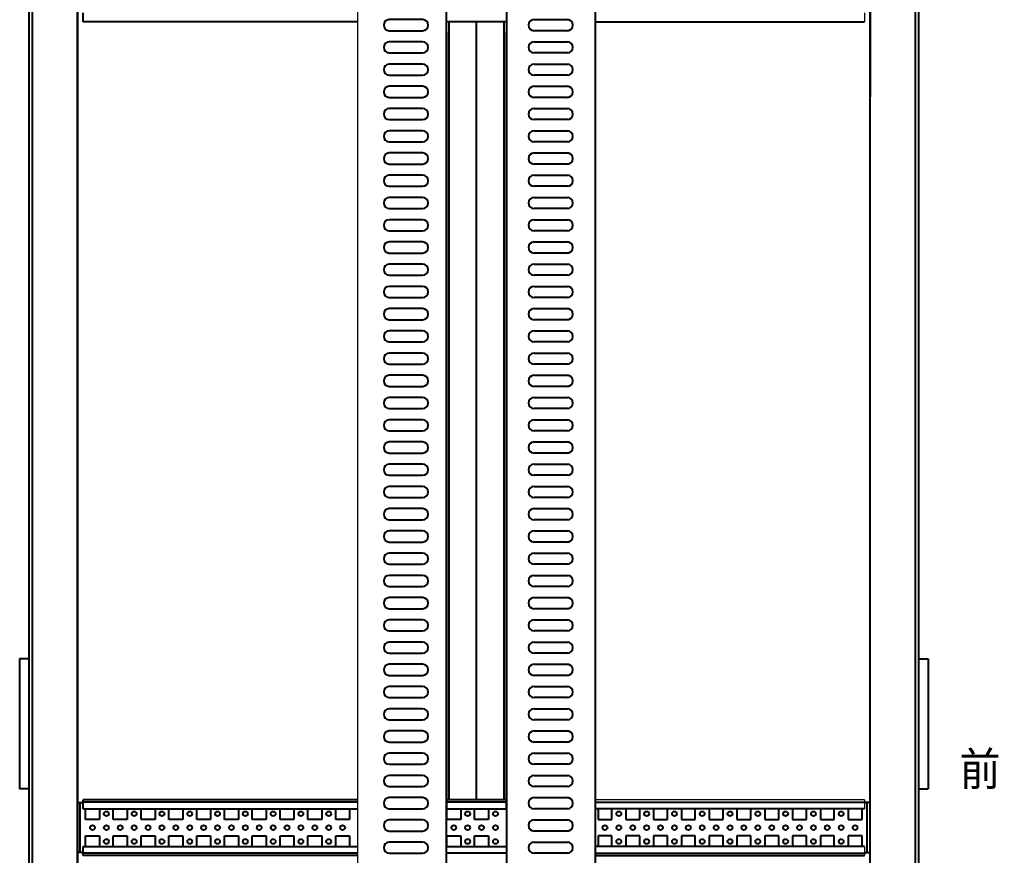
# Model space of a CAD drawing. Extents: x 81437 to 204847, y -54769 to -29444.
# Drawn here: x 88236 to 89117, y -52840 to -52088 of the extents above; entities that cross this region are included whole.
import ezdxf

# ---------------------------------------------------------------- set-up
doc = ezdxf.new("R2010")
doc.units = 0
doc.header["$LTSCALE"] = 100
doc.header["$MEASUREMENT"] = 0
doc.layers.add('PANEL', color=7, linetype='Continuous')
doc.layers.add('细实线', color=7, linetype='Continuous', lineweight=20)
doc.styles.add('HZ', font='arial.ttf', dxfattribs={"width": 0.7})

msp = doc.modelspace()

# ---------------------------------------------------------------- linework, layer by layer
at = {"color": 7, "linetype": 'Continuous'}
for p, q in [((88620.42, -53596.25), (88620.42, -51851.25)), ((88293.52, -52090.25), (88293.52, -52082.25)), ((88472.52, -52090.25), (88293.52, -52090.25)), ((88540.42, -52090.25), (88472.52, -52090.25)), ((88598.96, -52088.28), (88568.96, -52088.28)), ((88674.42, -52090.25), (88620.42, -52090.25)), ((88622.42, -52090.25), (88622.42, -52790.25)), ((88647.42, -52790.25), (88647.42, -52090.25)), ((88647.42, -52790.25), (88647.42, -52090.25)), ((88672.42, -52790.25), (88672.42, -52090.25)), ((88699.21, -52088.28), (88729.21, -52088.28)), ((88754.42, -52090.25), (88996.55, -52090.25)), ((88568.96, -52098.28), (88598.96, -52098.28)), ((88620.42, -52099.25), (88620.42, -52799.25)), ((88674.42, -52799.25), (88674.42, -52099.25)), ((88729.21, -52098.28), (88699.21, -52098.28)), ((88598.96, -52108.28), (88568.96, -52108.28)), ((88699.21, -52108.28), (88729.21, -52108.28)), ((88568.96, -52118.28), (88598.96, -52118.28)), ((88729.21, -52118.28), (88699.21, -52118.28)), ((88598.96, -52128.28), (88568.96, -52128.28)), ((88699.21, -52128.28), (88729.21, -52128.28)), ((88568.96, -52138.28), (88598.96, -52138.28)), ((88729.21, -52138.28), (88699.21, -52138.28)), ((88598.96, -52148.28), (88568.96, -52148.28)), ((88699.21, -52148.28), (88729.21, -52148.28)), ((88568.96, -52158.28), (88598.96, -52158.28)), ((88729.21, -52158.28), (88699.21, -52158.28)), ((88598.96, -52168.28), (88568.96, -52168.28)), ((88699.21, -52168.28), (88729.21, -52168.28)), ((88568.96, -52178.28), (88598.96, -52178.28)), ((88729.21, -52178.28), (88699.21, -52178.28)), ((88598.96, -52188.28), (88568.96, -52188.28)), ((88699.21, -52188.28), (88729.21, -52188.28)), ((88568.96, -52198.28), (88598.96, -52198.28)), ((88729.21, -52198.28), (88699.21, -52198.28)), ((88598.96, -52208.28), (88568.96, -52208.28)), ((88699.21, -52208.28), (88729.21, -52208.28)), ((88568.96, -52218.28), (88598.96, -52218.28)), ((88729.21, -52218.28), (88699.21, -52218.28)), ((88598.96, -52228.28), (88568.96, -52228.28)), ((88699.21, -52228.28), (88729.21, -52228.28)), ((88568.96, -52238.28), (88598.96, -52238.28)), ((88729.21, -52238.28), (88699.21, -52238.28)), ((88598.96, -52248.28), (88568.96, -52248.28)), ((88699.21, -52248.28), (88729.21, -52248.28)), ((88568.96, -52258.28), (88598.96, -52258.28)), ((88729.21, -52258.28), (88699.21, -52258.28)), ((88598.96, -52268.28), (88568.96, -52268.28)), ((88699.21, -52268.28), (88729.21, -52268.28)), ((88568.96, -52278.28), (88598.96, -52278.28)), ((88729.21, -52278.28), (88699.21, -52278.28)), ((88598.96, -52288.28), (88568.96, -52288.28)), ((88699.21, -52288.28), (88729.21, -52288.28)), ((88568.96, -52298.28), (88598.96, -52298.28)), ((88729.21, -52298.28), (88699.21, -52298.28)), ((88598.96, -52308.28), (88568.96, -52308.28)), ((88699.21, -52308.28), (88729.21, -52308.28)), ((88568.96, -52318.28), (88598.96, -52318.28)), ((88729.21, -52318.28), (88699.21, -52318.28)), ((88598.96, -52328.28), (88568.96, -52328.28)), ((88699.21, -52328.28), (88729.21, -52328.28)), ((88568.96, -52338.28), (88598.96, -52338.28)), ((88729.21, -52338.28), (88699.21, -52338.28)), ((88598.96, -52348.28), (88568.96, -52348.28)), ((88699.21, -52348.28), (88729.21, -52348.28)), ((88568.96, -52358.28), (88598.96, -52358.28)), ((88729.21, -52358.28), (88699.21, -52358.28)), ((88598.96, -52368.28), (88568.96, -52368.28)), ((88699.21, -52368.28), (88729.21, -52368.28)), ((88568.96, -52378.28), (88598.96, -52378.28)), ((88729.21, -52378.28), (88699.21, -52378.28)), ((88598.96, -52388.28), (88568.96, -52388.28)), ((88699.21, -52388.28), (88729.21, -52388.28)), ((88568.96, -52398.28), (88598.96, -52398.28)), ((88729.21, -52398.28), (88699.21, -52398.28)), ((88598.96, -52408.28), (88568.96, -52408.28)), ((88699.21, -52408.28), (88729.21, -52408.28)), ((88568.96, -52418.28), (88598.96, -52418.28)), ((88729.21, -52418.28), (88699.21, -52418.28)), ((88598.96, -52428.28), (88568.96, -52428.28)), ((88699.21, -52428.28), (88729.21, -52428.28)), ((88568.96, -52438.28), (88598.96, -52438.28)), ((88729.21, -52438.28), (88699.21, -52438.28)), ((88598.96, -52448.28), (88568.96, -52448.28)), ((88699.21, -52448.28), (88729.21, -52448.28)), ((88568.96, -52458.28), (88598.96, -52458.28)), ((88729.21, -52458.28), (88699.21, -52458.28)), ((88598.96, -52468.28), (88568.96, -52468.28)), ((88699.21, -52468.28), (88729.21, -52468.28)), ((88568.96, -52478.28), (88598.96, -52478.28)), ((88729.21, -52478.28), (88699.21, -52478.28)), ((88598.96, -52488.28), (88568.96, -52488.28)), ((88699.21, -52488.28), (88729.21, -52488.28)), ((88568.96, -52498.28), (88598.96, -52498.28)), ((88729.21, -52498.28), (88699.21, -52498.28)), ((88598.96, -52508.28), (88568.96, -52508.28)), ((88699.21, -52508.28), (88729.21, -52508.28)), ((88568.96, -52518.28), (88598.96, -52518.28)), ((88729.21, -52518.28), (88699.21, -52518.28)), ((88598.96, -52528.28), (88568.96, -52528.28)), ((88699.21, -52528.28), (88729.21, -52528.28)), ((88568.96, -52538.28), (88598.96, -52538.28)), ((88729.21, -52538.28), (88699.21, -52538.28)), ((88598.96, -52548.28), (88568.96, -52548.28)), ((88699.21, -52548.28), (88729.21, -52548.28)), ((88568.96, -52558.28), (88598.96, -52558.28)), ((88729.21, -52558.28), (88699.21, -52558.28)), ((88598.96, -52568.28), (88568.96, -52568.28)), ((88699.21, -52568.28), (88729.21, -52568.28)), ((88568.96, -52578.28), (88598.96, -52578.28)), ((88729.21, -52578.28), (88699.21, -52578.28)), ((88598.96, -52588.28), (88568.96, -52588.28)), ((88699.21, -52588.28), (88729.21, -52588.28)), ((88568.96, -52598.28), (88598.96, -52598.28)), ((88729.21, -52598.28), (88699.21, -52598.28)), ((88598.96, -52608.28), (88568.96, -52608.28)), ((88699.21, -52608.28), (88729.21, -52608.28)), ((88568.96, -52618.28), (88598.96, -52618.28)), ((88729.21, -52618.28), (88699.21, -52618.28)), ((88598.96, -52628.28), (88568.96, -52628.28)), ((88699.21, -52628.28), (88729.21, -52628.28)), ((88568.96, -52638.28), (88598.96, -52638.28)), ((88729.21, -52638.28), (88699.21, -52638.28)), ((88598.96, -52648.28), (88568.96, -52648.28)), ((88699.21, -52648.28), (88729.21, -52648.28)), ((88568.96, -52658.28), (88598.96, -52658.28)), ((88729.21, -52658.28), (88699.21, -52658.28)), ((88598.96, -52668.28), (88568.96, -52668.28)), ((88699.21, -52668.28), (88729.21, -52668.28)), ((88568.96, -52678.28), (88598.96, -52678.28)), ((88729.21, -52678.28), (88699.21, -52678.28)), ((88598.96, -52688.28), (88568.96, -52688.28)), ((88699.21, -52688.28), (88729.21, -52688.28)), ((88568.96, -52698.28), (88598.96, -52698.28)), ((88729.21, -52698.28), (88699.21, -52698.28)), ((88598.96, -52708.28), (88568.96, -52708.28)), ((88699.21, -52708.28), (88729.21, -52708.28)), ((88568.96, -52718.28), (88598.96, -52718.28)), ((88729.21, -52718.28), (88699.21, -52718.28)), ((88598.96, -52728.28), (88568.96, -52728.28)), ((88699.21, -52728.28), (88729.21, -52728.28)), ((88568.96, -52738.28), (88598.96, -52738.28)), ((88729.21, -52738.28), (88699.21, -52738.28)), ((88598.96, -52748.28), (88568.96, -52748.28)), ((88699.21, -52748.28), (88729.21, -52748.28)), ((88568.96, -52758.28), (88598.96, -52758.28)), ((88729.21, -52758.28), (88699.21, -52758.28)), ((88598.96, -52768.28), (88568.96, -52768.28)), ((88699.21, -52768.28), (88729.21, -52768.28)), ((88568.96, -52778.28), (88598.96, -52778.28)), ((88729.21, -52778.28), (88699.21, -52778.28)), ((88288.52, -52792.75), (88293.52, -52792.75)), ((88291.02, -52837.75), (88291.02, -52792.75)), ((88472.52, -52790.25), (88293.52, -52790.25)), ((88293.52, -52798.25), (88293.52, -52790.25)), ((88472.52, -52792.25), (88293.52, -52792.25)), ((88540.42, -52790.25), (88472.52, -52790.25)), ((88540.42, -52792.25), (88472.52, -52792.25)), ((88598.96, -52788.28), (88568.96, -52788.28)), ((88674.42, -52790.25), (88620.42, -52790.25)), ((88674.42, -52792.25), (88620.42, -52792.25)), ((88699.21, -52788.28), (88729.21, -52788.28)), ((88754.42, -52792.25), (88996.55, -52792.25)), ((89001.52, -52792.75), (88996.52, -52792.75)), ((88999.02, -52837.75), (88999.02, -52792.75)), ((88293.52, -52798.25), (88472.52, -52798.25)), ((88295.77, -52808), (88295.77, -52798.25)), ((88308.27, -52798.25), (88308.27, -52808)), ((88320.77, -52808), (88320.77, -52798.25)), ((88333.27, -52798.25), (88333.27, -52808)), ((88345.77, -52808), (88345.77, -52798.25)), ((88358.27, -52798.25), (88358.27, -52808)), ((88370.77, -52808), (88370.77, -52798.25)), ((88383.27, -52798.25), (88383.27, -52808)), ((88395.77, -52808), (88395.77, -52798.25)), ((88408.27, -52798.25), (88408.27, -52808)), ((88420.77, -52808), (88420.77, -52798.25)), ((88433.27, -52798.25), (88433.27, -52808)), ((88445.77, -52808), (88445.77, -52798.25)), ((88458.27, -52798.25), (88458.27, -52808)), ((88470.77, -52808), (88470.77, -52798.25)), ((88472.52, -52798.25), (88540.42, -52798.25)), ((88483.27, -52798.25), (88483.27, -52808)), ((88495.77, -52808), (88495.77, -52798.25)), ((88508.27, -52798.25), (88508.27, -52808)), ((88520.77, -52808), (88520.77, -52798.25)), ((88533.27, -52798.25), (88533.27, -52808)), ((88568.96, -52798.28), (88598.96, -52798.28)), ((88620.42, -52798.25), (88674.42, -52798.25)), ((88620.77, -52808), (88620.77, -52798.25)), ((88633.27, -52798.25), (88633.27, -52808)), ((88645.77, -52808), (88645.77, -52798.25)), ((88658.27, -52798.25), (88658.27, -52808)), ((88729.21, -52798.28), (88699.21, -52798.28)), ((88996.52, -52798.25), (88754.42, -52798.25)), ((88756.77, -52798.25), (88756.77, -52808)), ((88769.27, -52808), (88769.27, -52798.25)), ((88781.77, -52798.25), (88781.77, -52808)), ((88794.27, -52808), (88794.27, -52798.25)), ((88806.77, -52798.25), (88806.77, -52808)), ((88819.27, -52808), (88819.27, -52798.25)), ((88831.77, -52798.25), (88831.77, -52808)), ((88844.27, -52808), (88844.27, -52798.25)), ((88856.77, -52798.25), (88856.77, -52808)), ((88869.27, -52808), (88869.27, -52798.25)), ((88881.77, -52798.25), (88881.77, -52808)), ((88894.27, -52808), (88894.27, -52798.25)), ((88906.77, -52798.25), (88906.77, -52808)), ((88919.27, -52808), (88919.27, -52798.25)), ((88931.77, -52798.25), (88931.77, -52808)), ((88944.27, -52808), (88944.27, -52798.25)), ((88956.77, -52798.25), (88956.77, -52808)), ((88969.27, -52808), (88969.27, -52798.25)), ((88981.77, -52798.25), (88981.77, -52808)), ((88994.27, -52808), (88994.27, -52798.25)), ((88308.27, -52808), (88295.77, -52808)), ((88333.27, -52808), (88320.77, -52808)), ((88358.27, -52808), (88345.77, -52808)), ((88383.27, -52808), (88370.77, -52808)), ((88408.27, -52808), (88395.77, -52808)), ((88433.27, -52808), (88420.77, -52808)), ((88458.27, -52808), (88445.77, -52808)), ((88483.27, -52808), (88470.77, -52808)), ((88508.27, -52808), (88495.77, -52808)), ((88533.27, -52808), (88520.77, -52808)), ((88598.96, -52808.28), (88568.96, -52808.28)), ((88633.27, -52808), (88620.77, -52808)), ((88658.27, -52808), (88645.77, -52808)), ((88699.21, -52808.28), (88729.21, -52808.28)), ((88756.77, -52808), (88769.27, -52808)), ((88781.77, -52808), (88794.27, -52808)), ((88806.77, -52808), (88819.27, -52808)), ((88831.77, -52808), (88844.27, -52808)), ((88856.77, -52808), (88869.27, -52808)), ((88881.77, -52808), (88894.27, -52808)), ((88906.77, -52808), (88919.27, -52808)), ((88931.77, -52808), (88944.27, -52808)), ((88956.77, -52808), (88969.27, -52808)), ((88981.77, -52808), (88994.27, -52808)), ((88462.52, -52814.49), (88462.52, -52816)), ((88465.34, -52817.24), (88463.7, -52817.24)), ((88568.96, -52818.28), (88598.96, -52818.28)), ((88729.21, -52818.28), (88699.21, -52818.28)), ((88295.77, -52822.5), (88308.27, -52822.5)), ((88295.77, -52832.25), (88295.77, -52822.5)), ((88308.27, -52822.5), (88308.27, -52832.25)), ((88320.77, -52822.5), (88333.27, -52822.5)), ((88320.77, -52832.25), (88320.77, -52822.5)), ((88333.27, -52822.5), (88333.27, -52832.25)), ((88345.77, -52822.5), (88358.27, -52822.5)), ((88345.77, -52832.25), (88345.77, -52822.5)), ((88358.27, -52822.5), (88358.27, -52832.25)), ((88370.77, -52822.5), (88383.27, -52822.5)), ((88370.77, -52832.25), (88370.77, -52822.5)), ((88383.27, -52822.5), (88383.27, -52832.25)), ((88395.77, -52822.5), (88408.27, -52822.5)), ((88395.77, -52832.25), (88395.77, -52822.5)), ((88408.27, -52822.5), (88408.27, -52832.25)), ((88420.77, -52822.5), (88433.27, -52822.5)), ((88420.77, -52832.25), (88420.77, -52822.5)), ((88433.27, -52822.5), (88433.27, -52832.25)), ((88445.77, -52822.5), (88458.27, -52822.5)), ((88445.77, -52832.25), (88445.77, -52822.5)), ((88458.27, -52822.5), (88458.27, -52832.25)), ((88470.77, -52822.5), (88483.27, -52822.5)), ((88470.77, -52832.25), (88470.77, -52822.5)), ((88483.27, -52822.5), (88483.27, -52832.25)), ((88495.77, -52822.5), (88508.27, -52822.5)), ((88495.77, -52832.25), (88495.77, -52822.5)), ((88508.27, -52822.5), (88508.27, -52832.25)), ((88520.77, -52822.5), (88533.27, -52822.5)), ((88520.77, -52832.25), (88520.77, -52822.5)), ((88533.27, -52822.5), (88533.27, -52832.25)), ((88598.96, -52828.28), (88568.96, -52828.28)), ((88620.77, -52822.5), (88633.27, -52822.5)), ((88620.77, -52832.25), (88620.77, -52822.5)), ((88633.27, -52822.5), (88633.27, -52832.25)), ((88645.77, -52822.5), (88658.27, -52822.5)), ((88645.77, -52832.25), (88645.77, -52822.5)), ((88658.27, -52822.5), (88658.27, -52832.25)), ((88699.21, -52828.28), (88729.21, -52828.28)), ((88769.27, -52822.5), (88756.77, -52822.5)), ((88756.77, -52822.5), (88756.77, -52832.25)), ((88769.27, -52832.25), (88769.27, -52822.5)), ((88794.27, -52822.5), (88781.77, -52822.5)), ((88781.77, -52822.5), (88781.77, -52832.25)), ((88794.27, -52832.25), (88794.27, -52822.5)), ((88819.27, -52822.5), (88806.77, -52822.5)), ((88806.77, -52822.5), (88806.77, -52832.25)), ((88819.27, -52832.25), (88819.27, -52822.5)), ((88844.27, -52822.5), (88831.77, -52822.5)), ((88831.77, -52822.5), (88831.77, -52832.25)), ((88844.27, -52832.25), (88844.27, -52822.5)), ((88869.27, -52822.5), (88856.77, -52822.5)), ((88856.77, -52822.5), (88856.77, -52832.25)), ((88869.27, -52832.25), (88869.27, -52822.5)), ((88894.27, -52822.5), (88881.77, -52822.5)), ((88881.77, -52822.5), (88881.77, -52832.25)), ((88894.27, -52832.25), (88894.27, -52822.5)), ((88919.27, -52822.5), (88906.77, -52822.5)), ((88906.77, -52822.5), (88906.77, -52832.25)), ((88919.27, -52832.25), (88919.27, -52822.5)), ((88944.27, -52822.5), (88931.77, -52822.5)), ((88931.77, -52822.5), (88931.77, -52832.25)), ((88944.27, -52832.25), (88944.27, -52822.5)), ((88969.27, -52822.5), (88956.77, -52822.5)), ((88956.77, -52822.5), (88956.77, -52832.25)), ((88969.27, -52832.25), (88969.27, -52822.5)), ((88994.27, -52822.5), (88981.77, -52822.5)), ((88981.77, -52822.5), (88981.77, -52832.25)), ((88994.27, -52832.25), (88994.27, -52822.5)), ((88293.52, -52837.75), (88288.52, -52837.75)), ((88293.52, -52832.25), (88472.52, -52832.25)), ((88293.52, -52840.25), (88293.52, -52832.25)), ((88472.52, -52838.25), (88293.52, -52838.25)), ((88472.52, -52832.25), (88540.42, -52832.25)), ((88540.42, -52838.25), (88472.52, -52838.25)), ((88568.96, -52838.28), (88598.96, -52838.28)), ((88620.42, -52832.25), (88674.42, -52832.25)), ((88674.42, -52838.25), (88620.42, -52838.25)), ((88729.21, -52838.28), (88699.21, -52838.28)), ((88996.52, -52832.25), (88754.42, -52832.25)), ((88754.42, -52838.25), (88996.55, -52838.25)), ((88996.52, -52837.75), (89001.52, -52837.75)), ((88472.52, -52840.25), (88293.52, -52840.25)), ((88540.42, -52840.25), (88472.52, -52840.25)), ((88754.42, -52840.25), (88996.55, -52840.25))]:
    msp.add_line(p, q, dxfattribs=at)
for p, q in [((88245.02, -52663.25), (88236.43, -52663.25)), ((88236.43, -52663.25), (88236.43, -52780.25)), ((89045.02, -52663.25), (89053.61, -52663.25)), ((89053.61, -52663.25), (89053.61, -52780.25)), ((88245.02, -52780.25), (88236.43, -52780.25)), ((89045.02, -52780.25), (89053.61, -52780.25))]:
    msp.add_line(p, q)
at = {"color": 7}
msp.add_lwpolyline([(88754.42, -51796.25), (88674.42, -51796.25), (88674.42, -53596.25), (88754.42, -53596.25)], close=True, dxfattribs=at)
at = {"color": 7, "linetype": 'Continuous'}
for centre in [(88314.52, -52802.75), (88339.52, -52802.75), (88364.52, -52802.75), (88389.52, -52802.75), (88414.52, -52802.75), (88439.52, -52802.75), (88464.52, -52802.75), (88489.52, -52802.75), (88489.52, -52802.75), (88514.52, -52802.75), (88514.52, -52802.75), (88639.52, -52802.75), (88664.52, -52802.75), (88775.52, -52802.75), (88775.52, -52802.75), (88800.52, -52802.75), (88800.52, -52802.75), (88825.52, -52802.75), (88825.52, -52802.75), (88850.52, -52802.75), (88850.52, -52802.75), (88875.52, -52802.75), (88875.52, -52802.75), (88900.52, -52802.75), (88900.52, -52802.75), (88925.52, -52802.75), (88925.52, -52802.75), (88950.52, -52802.75), (88950.52, -52802.75), (88975.52, -52802.75), (88975.52, -52802.75), (88302.02, -52815.25), (88314.52, -52815.25), (88327.02, -52815.25), (88339.52, -52815.25), (88352.02, -52815.25), (88364.52, -52815.25), (88377.02, -52815.25), (88389.52, -52815.25), (88402.02, -52815.25), (88414.52, -52815.25), (88427.02, -52815.25), (88439.52, -52815.25), (88452.02, -52815.25), (88464.52, -52815.25), (88477.02, -52815.25), (88489.52, -52815.25), (88489.52, -52815.25), (88502.02, -52815.25), (88514.52, -52815.25), (88514.52, -52815.25), (88527.02, -52815.25), (88627.02, -52815.25), (88639.52, -52815.25), (88652.02, -52815.25), (88664.52, -52815.25), (88763.02, -52815.25), (88775.52, -52815.25), (88775.52, -52815.25), (88788.02, -52815.25), (88800.52, -52815.25), (88800.52, -52815.25), (88813.02, -52815.25), (88825.52, -52815.25), (88825.52, -52815.25), (88838.02, -52815.25), (88850.52, -52815.25), (88850.52, -52815.25), (88863.02, -52815.25), (88875.52, -52815.25), (88875.52, -52815.25), (88888.02, -52815.25), (88900.52, -52815.25), (88900.52, -52815.25), (88913.02, -52815.25), (88925.52, -52815.25), (88925.52, -52815.25), (88938.02, -52815.25), (88950.52, -52815.25), (88950.52, -52815.25), (88963.02, -52815.25), (88975.52, -52815.25), (88975.52, -52815.25), (88988.02, -52815.25), (88314.52, -52827.75), (88339.52, -52827.75), (88364.52, -52827.75), (88389.52, -52827.75), (88414.52, -52827.75), (88439.52, -52827.75), (88464.52, -52827.75), (88489.52, -52827.75), (88489.52, -52827.75), (88514.52, -52827.75), (88514.52, -52827.75), (88639.52, -52827.75), (88664.52, -52827.75), (88775.52, -52827.75), (88775.52, -52827.75), (88800.52, -52827.75), (88800.52, -52827.75), (88825.52, -52827.75), (88825.52, -52827.75), (88850.52, -52827.75), (88850.52, -52827.75), (88875.52, -52827.75), (88875.52, -52827.75), (88900.52, -52827.75), (88900.52, -52827.75), (88925.52, -52827.75), (88925.52, -52827.75), (88950.52, -52827.75), (88950.52, -52827.75), (88975.52, -52827.75), (88975.52, -52827.75)]:
    msp.add_circle(centre, 2.15, dxfattribs=at)
for centre, radius, start, end in [((88568.96, -52093.28), 5, 90, 270), ((88598.96, -52093.28), 5, 270, 90), ((88699.21, -52093.28), 5, 90, 270), ((88729.21, -52093.28), 5, 270, 90), ((88568.96, -52113.28), 5, 90, 270), ((88598.96, -52113.28), 5, 270, 90), ((88699.21, -52113.28), 5, 90, 270), ((88729.21, -52113.28), 5, 270, 90), ((88568.96, -52133.28), 5, 90, 270), ((88598.96, -52133.28), 5, 270, 90), ((88699.21, -52133.28), 5, 90, 270), ((88729.21, -52133.28), 5, 270, 90), ((88568.96, -52153.28), 5, 90, 270), ((88598.96, -52153.28), 5, 270, 90), ((88699.21, -52153.28), 5, 90, 270), ((88729.21, -52153.28), 5, 270, 90), ((88568.96, -52173.28), 5, 90, 270), ((88598.96, -52173.28), 5, 270, 90), ((88699.21, -52173.28), 5, 90, 270), ((88729.21, -52173.28), 5, 270, 90), ((88568.96, -52193.28), 5, 90, 270), ((88598.96, -52193.28), 5, 270, 90), ((88699.21, -52193.28), 5, 90, 270), ((88729.21, -52193.28), 5, 270, 90), ((88568.96, -52213.28), 5, 90, 270), ((88598.96, -52213.28), 5, 270, 90), ((88699.21, -52213.28), 5, 90, 270), ((88729.21, -52213.28), 5, 270, 90), ((88568.96, -52233.28), 5, 90, 270), ((88598.96, -52233.28), 5, 270, 90), ((88699.21, -52233.28), 5, 90, 270), ((88729.21, -52233.28), 5, 270, 90), ((88568.96, -52253.28), 5, 90, 270), ((88598.96, -52253.28), 5, 270, 90), ((88699.21, -52253.28), 5, 90, 270), ((88729.21, -52253.28), 5, 270, 90), ((88568.96, -52273.28), 5, 90, 270), ((88598.96, -52273.28), 5, 270, 90), ((88699.21, -52273.28), 5, 90, 270), ((88729.21, -52273.28), 5, 270, 90), ((88568.96, -52293.28), 5, 90, 270), ((88598.96, -52293.28), 5, 270, 90), ((88699.21, -52293.28), 5, 90, 270), ((88729.21, -52293.28), 5, 270, 90), ((88568.96, -52313.28), 5, 90, 270), ((88598.96, -52313.28), 5, 270, 90), ((88699.21, -52313.28), 5, 90, 270), ((88729.21, -52313.28), 5, 270, 90), ((88568.96, -52333.28), 5, 90, 270), ((88598.96, -52333.28), 5, 270, 90), ((88699.21, -52333.28), 5, 90, 270), ((88729.21, -52333.28), 5, 270, 90), ((88568.96, -52353.28), 5, 90, 270), ((88598.96, -52353.28), 5, 270, 90), ((88699.21, -52353.28), 5, 90, 270), ((88729.21, -52353.28), 5, 270, 90), ((88568.96, -52373.28), 5, 90, 270), ((88598.96, -52373.28), 5, 270, 90), ((88699.21, -52373.28), 5, 90, 270), ((88729.21, -52373.28), 5, 270, 90), ((88568.96, -52393.28), 5, 90, 270), ((88598.96, -52393.28), 5, 270, 90), ((88699.21, -52393.28), 5, 90, 270), ((88729.21, -52393.28), 5, 270, 90), ((88568.96, -52413.28), 5, 90, 270), ((88598.96, -52413.28), 5, 270, 90), ((88699.21, -52413.28), 5, 90, 270), ((88729.21, -52413.28), 5, 270, 90), ((88568.96, -52433.28), 5, 90, 270), ((88598.96, -52433.28), 5, 270, 90), ((88699.21, -52433.28), 5, 90, 270), ((88729.21, -52433.28), 5, 270, 90), ((88568.96, -52453.28), 5, 90, 270), ((88598.96, -52453.28), 5, 270, 90), ((88699.21, -52453.28), 5, 90, 270), ((88729.21, -52453.28), 5, 270, 90), ((88568.96, -52473.28), 5, 90, 270), ((88598.96, -52473.28), 5, 270, 90), ((88699.21, -52473.28), 5, 90, 270), ((88729.21, -52473.28), 5, 270, 90), ((88568.96, -52493.28), 5, 90, 270), ((88598.96, -52493.28), 5, 270, 90), ((88699.21, -52493.28), 5, 90, 270), ((88729.21, -52493.28), 5, 270, 90), ((88568.96, -52513.28), 5, 90, 270), ((88598.96, -52513.28), 5, 270, 90), ((88699.21, -52513.28), 5, 90, 270), ((88729.21, -52513.28), 5, 270, 90), ((88568.96, -52533.28), 5, 90, 270), ((88598.96, -52533.28), 5, 270, 90), ((88699.21, -52533.28), 5, 90, 270), ((88729.21, -52533.28), 5, 270, 90), ((88568.96, -52553.28), 5, 90, 270), ((88598.96, -52553.28), 5, 270, 90), ((88699.21, -52553.28), 5, 90, 270), ((88729.21, -52553.28), 5, 270, 90), ((88568.96, -52573.28), 5, 90, 270), ((88598.96, -52573.28), 5, 270, 90), ((88699.21, -52573.28), 5, 90, 270), ((88729.21, -52573.28), 5, 270, 90), ((88568.96, -52593.28), 5, 90, 270), ((88598.96, -52593.28), 5, 270, 90), ((88699.21, -52593.28), 5, 90, 270), ((88729.21, -52593.28), 5, 270, 90), ((88568.96, -52613.28), 5, 90, 270), ((88598.96, -52613.28), 5, 270, 90), ((88699.21, -52613.28), 5, 90, 270), ((88729.21, -52613.28), 5, 270, 90), ((88568.96, -52633.28), 5, 90, 270), ((88598.96, -52633.28), 5, 270, 90), ((88699.21, -52633.28), 5, 90, 270), ((88729.21, -52633.28), 5, 270, 90), ((88568.96, -52653.28), 5, 90, 270), ((88598.96, -52653.28), 5, 270, 90), ((88699.21, -52653.28), 5, 90, 270), ((88729.21, -52653.28), 5, 270, 90), ((88568.96, -52673.28), 5, 90, 270), ((88598.96, -52673.28), 5, 270, 90), ((88699.21, -52673.28), 5, 90, 270), ((88729.21, -52673.28), 5, 270, 90), ((88568.96, -52693.28), 5, 90, 270), ((88598.96, -52693.28), 5, 270, 90), ((88699.21, -52693.28), 5, 90, 270), ((88729.21, -52693.28), 5, 270, 90), ((88568.96, -52713.28), 5, 90, 270), ((88598.96, -52713.28), 5, 270, 90), ((88699.21, -52713.28), 5, 90, 270), ((88729.21, -52713.28), 5, 270, 90), ((88568.96, -52733.28), 5, 90, 270), ((88598.96, -52733.28), 5, 270, 90), ((88699.21, -52733.28), 5, 90, 270), ((88729.21, -52733.28), 5, 270, 90), ((88568.96, -52753.28), 5, 90, 270), ((88598.96, -52753.28), 5, 270, 90), ((88699.21, -52753.28), 5, 90, 270), ((88729.21, -52753.28), 5, 270, 90), ((88568.96, -52773.28), 5, 90, 270), ((88598.96, -52773.28), 5, 270, 90), ((88699.21, -52773.28), 5, 90, 270), ((88729.21, -52773.28), 5, 270, 90), ((88568.96, -52793.28), 5, 90, 270), ((88598.96, -52793.28), 5, 270, 90), ((88699.21, -52793.28), 5, 90, 270), ((88729.21, -52793.28), 5, 270, 90), ((88568.96, -52813.28), 5, 90, 270), ((88598.96, -52813.28), 5, 270, 90), ((88699.21, -52813.28), 5, 90, 270), ((88729.21, -52813.28), 5, 270, 90), ((88465.52, -52815.25), 2.15, 247.59488, 256.29654), ((88568.96, -52833.28), 5, 90, 270), ((88598.96, -52833.28), 5, 270, 90), ((88699.21, -52833.28), 5, 90, 270), ((88729.21, -52833.28), 5, 270, 90)]:
    msp.add_arc(centre, radius, start, end, dxfattribs=at)
at = {"layer": 'PANEL', "color": 7}
for p, q in [((88245.02, -53727.75), (88245.02, -51727.75)), ((89045.02, -51727.75), (89045.02, -53727.75)), ((88248.02, -53724.75), (88248.02, -51730.75)), ((89042.02, -51730.75), (89042.02, -53724.75)), ((88288.52, -52548.75), (88288.52, -51771.25)), ((88288.52, -51771.25), (88288.52, -52157.75)), ((89001.52, -51771.25), (89001.52, -52157.75)), ((89001.52, -52548.75), (89001.52, -51771.25)), ((88288.52, -52145.02), (88288.52, -52576.02)), ((88288.52, -53684.25), (88288.52, -52548.75)), ((89001.52, -53684.25), (89001.52, -52548.75)), ((88288.52, -52576.02), (88288.52, -52967.02))]:
    msp.add_line(p, q, dxfattribs=at)
at = {"layer": '细实线'}
for p, q in [((88996.52, -52082.25), (88996.52, -52090.25)), ((88996.52, -52790.25), (88754.42, -52790.25)), ((88996.52, -52790.25), (88996.52, -52798.25)), ((88996.52, -52832.25), (88996.52, -52840.25))]:
    msp.add_line(p, q, dxfattribs=at)
msp.add_lwpolyline([(88620.42, -51796.25), (88540.42, -51796.25), (88540.42, -53596.25), (88620.42, -53596.25)], close=True, dxfattribs=at)

# ---------------------------------------------------------------- texts
at = {"color": 7, "style": 'HZ', "width": 0.9}
msp.add_text('前', height=30, dxfattribs=at).set_placement((89082.07, -52777.44))

doc.saveas('drawing.dxf')
